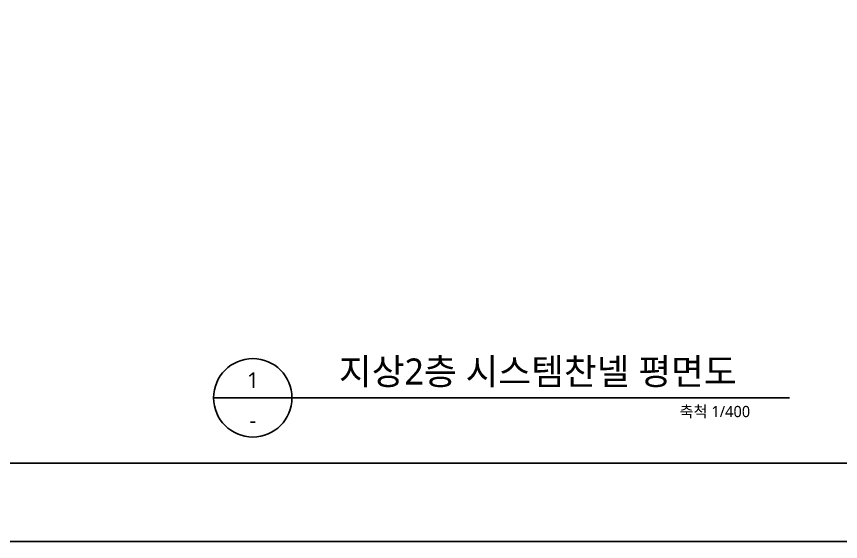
# Model space of a CAD drawing. Header units: millimetres. Extents: x 61566 to 504600, y -69328 to 118800.
# Drawn here: x 387400 to 431573, y 0 to 28133 of the extents above; entities that cross this region are included whole.
import ezdxf
from ezdxf.enums import TextEntityAlignment as Align

# ---------------------------------------------------------------- set-up
doc = ezdxf.new("R2010")
doc.units = ezdxf.units.MM
doc.header["$LTSCALE"] = 200
doc.layers.get('DEFPOINTS').update_dxf_attribs({"color": 137})
doc.layers.add('AA-MKXS', color=3, linetype='Continuous')
doc.layers.add('WALL-D', color=3, linetype='Continuous')
doc.styles.add('스타일1', font='malgun.ttf')

# ---------------------------------------------------------------- blocks, each defined once
blk = doc.blocks.new('sheet-line')
at = {"layer": 'DEFPOINTS'}
blk.add_lwpolyline([(168200, -356400), (0, -356400), (0, -237600), (168200, -237600)], close=True, dxfattribs=at)

msp = doc.modelspace()

# ---------------------------------------------------------------- linework, layer by layer
at = {"layer": 'AA-MKXS', "color": 7}
msp.add_line((397966.5, 7700), (428829.9, 7700), dxfattribs=at)
msp.add_circle((400066.6, 7700), 2100.1, dxfattribs=at)
at = {"layer": 'DEFPOINTS'}
msp.add_lwpolyline([(345700, 114600), (483100, 114600), (483100, 4200), (345700, 4200)], close=True, dxfattribs=at)
msp.add_lwpolyline([(345700, 114600), (483100, 114600), (483100, 4200), (345700, 4200)], close=True, dxfattribs=at)

# ---------------------------------------------------------------- block references
at = {"layer": 'WALL-D'}
msp.add_blockref('sheet-line', (336400, 356400), dxfattribs=at)
msp.add_blockref('sheet-line', (336400, 356400), dxfattribs=at)

# ---------------------------------------------------------------- texts
at = {"layer": 'AA-MKXS', "linetype": 'Continuous', "style": '스타일1'}
msp.add_text('지상2층 시스템찬넬 평면도', height=1400, dxfattribs=at).set_placement((404687, 8409.3))
msp.add_text('1', height=840, dxfattribs=at).set_placement((400073.8, 8224), align=Align.CENTER)
msp.add_text('축척 1/400', height=600, dxfattribs=at).set_placement((426729.7, 6964.9), align=Align.MIDDLE_RIGHT)
at = {"layer": 'AA-MKXS', "style": '스타일1'}
msp.add_text('-', height=840, dxfattribs=at).set_placement((400066.6, 6499.4), align=Align.MIDDLE)

doc.saveas('drawing.dxf')
